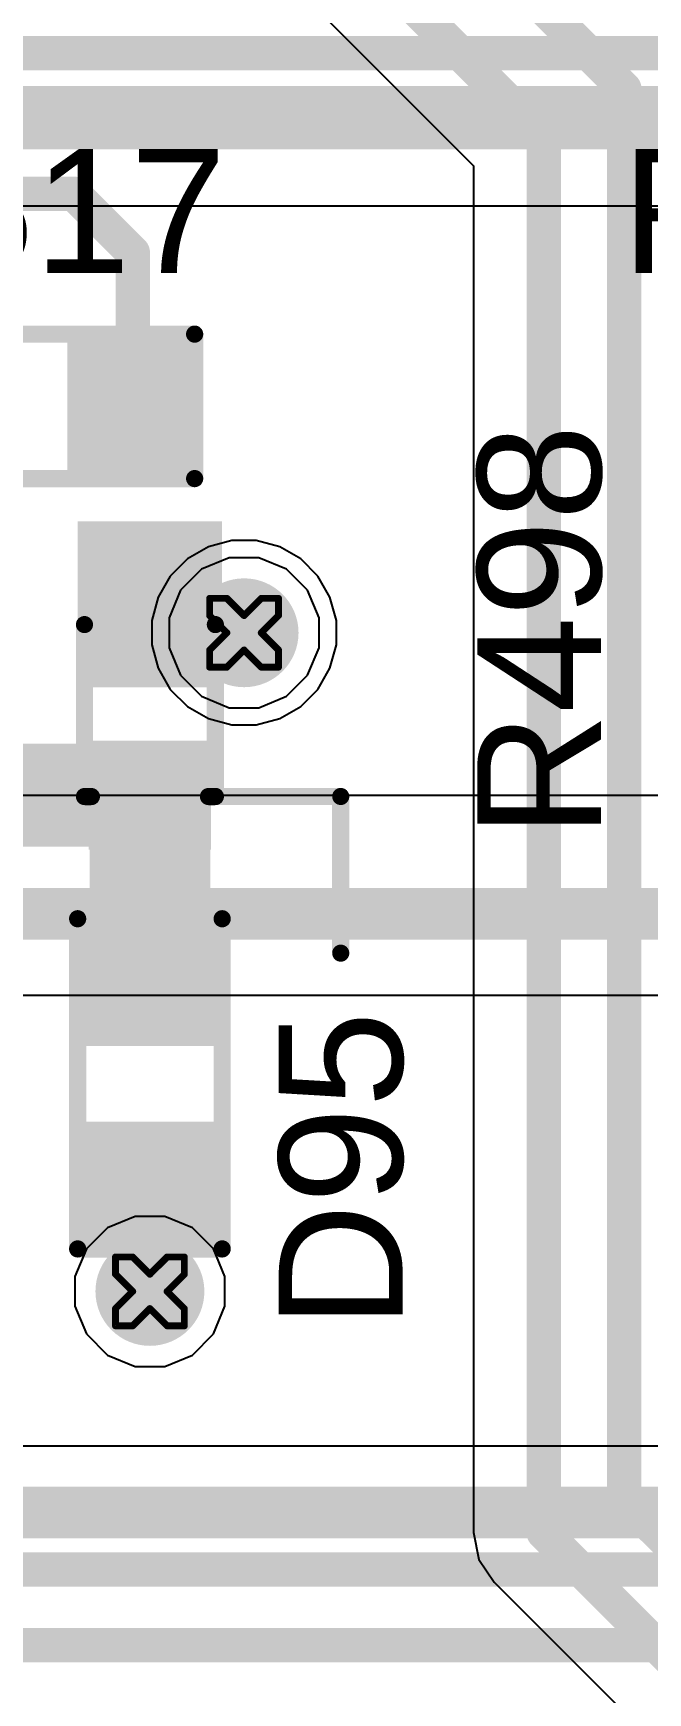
# Model space of a CAD drawing. Header units: inches. Extents: x 0 to 5379, y 0 to 5429.
# Drawn here: x 65.95 to 70.49, y 129.72 to 141.98 of the extents above; entities that cross this region are included whole.
import ezdxf

# ---------------------------------------------------------------- set-up
doc = ezdxf.new("R2010")
doc.units = ezdxf.units.IN
for name, color, linetype in [('Bottom Layer', 5, 'Continuous'), ('Bottom Solder', 6, 'Continuous'), ('Drill Drawing', 1, 'Continuous'), ('GND01', 16, 'Continuous'), ('GND02', 76, 'Continuous'), ('PWR', 156, 'Continuous'), ('SIG 01', 90, 'Continuous'), ('Top Layer', 1, 'Continuous'), ('Top Overlay', 2, 'Continuous'), ('Top Paste', 8, 'Continuous'), ('Top Solder', 216, 'Continuous'), ('Via Holes', 16, 'Continuous')]:
    doc.layers.add(name, color=color, linetype=linetype)
doc.styles.add('Arial', font='', dxfattribs={"height": 0.2})
doc.styles.get('Arial').set_extended_font_data('Arial')

# ---------------------------------------------------------------- blocks, each defined once
blk = doc.blocks.new('R___0603_258')
at = {"layer": 'Top Layer'}
for points in [[(-0.381, 0.4445), (-0.381, -0.4445), (-1.143, -0.4445), (-1.143, 0.4445)], [(1.143, 0.4445), (1.143, -0.4445), (0.381, -0.4445), (0.381, 0.4445)]]:
    blk.add_hatch(color=1, dxfattribs=at).paths.add_polyline_path(points)
at = {"layer": 'Top Paste'}
for points in [[(-0.381, 0.4445), (-0.381, -0.4445), (-1.143, -0.4445), (-1.143, 0.4445)], [(1.143, 0.4445), (1.143, -0.4445), (0.381, -0.4445), (0.381, 0.4445)]]:
    blk.add_hatch(color=8, dxfattribs=at).paths.add_polyline_path(points)
at = {"layer": 'Top Solder'}
for points in [[(-0.2794, 0.5461), (-0.2794, -0.5461), (-1.2446, -0.5461), (-1.2446, 0.5461)], [(1.2446, 0.5461), (1.2446, -0.5461), (0.2794, -0.5461), (0.2794, 0.5461)]]:
    blk.add_hatch(color=216, dxfattribs=at).paths.add_polyline_path(points)
at = {"layer": 'Top Overlay'}
for points in [[(-1.2192, 0.5334, 0.127, 0.127, 0), (1.2192, 0.5334, 0.127, 0.127, 0)], [(-1.2192, 0.5334, 0.127, 0.127, 0), (-1.2192, -0.5334, 0.127, 0.127, 0)], [(1.2192, 0.5334, 0.127, 0.127, 0), (1.2192, -0.5334, 0.127, 0.127, 0)], [(-1.2192, -0.5334, 0.127, 0.127, 0), (1.2192, -0.5334, 0.127, 0.127, 0)]]:
    blk.add_lwpolyline(points, format="xyseb", dxfattribs=at)
for points in [[(-1.25095, 0.5334, 0.0635, 0.0635, 1), (-1.18745, 0.5334, 0.0635, 0.0635, 1)], [(-1.25095, 0.5334, 0.0635, 0.0635, 1), (-1.18745, 0.5334, 0.0635, 0.0635, 1)], [(1.18745, 0.5334, 0.0635, 0.0635, 1), (1.25095, 0.5334, 0.0635, 0.0635, 1)], [(1.18745, 0.5334, 0.0635, 0.0635, 1), (1.25095, 0.5334, 0.0635, 0.0635, 1)], [(-1.25095, -0.5334, 0.0635, 0.0635, 1), (-1.18745, -0.5334, 0.0635, 0.0635, 1)], [(-1.25095, -0.5334, 0.0635, 0.0635, 1), (-1.18745, -0.5334, 0.0635, 0.0635, 1)], [(1.18745, -0.5334, 0.0635, 0.0635, 1), (1.25095, -0.5334, 0.0635, 0.0635, 1)], [(1.18745, -0.5334, 0.0635, 0.0635, 1), (1.25095, -0.5334, 0.0635, 0.0635, 1)]]:
    blk.add_lwpolyline(points, format="xyseb", close=True, dxfattribs=at)
blk = doc.blocks.new('R___0603_262')
at = {"layer": 'Top Layer'}
for points in [[(-0.381, 0.4445), (-0.381, -0.4445), (-1.143, -0.4445), (-1.143, 0.4445)], [(1.143, 0.4445), (1.143, -0.4445), (0.381, -0.4445), (0.381, 0.4445)]]:
    blk.add_hatch(color=1, dxfattribs=at).paths.add_polyline_path(points)
at = {"layer": 'Top Paste'}
for points in [[(-0.381, 0.4445), (-0.381, -0.4445), (-1.143, -0.4445), (-1.143, 0.4445)], [(1.143, 0.4445), (1.143, -0.4445), (0.381, -0.4445), (0.381, 0.4445)]]:
    blk.add_hatch(color=8, dxfattribs=at).paths.add_polyline_path(points)
at = {"layer": 'Top Solder'}
for points in [[(-0.2794, 0.5461), (-0.2794, -0.5461), (-1.2446, -0.5461), (-1.2446, 0.5461)], [(1.2446, 0.5461), (1.2446, -0.5461), (0.2794, -0.5461), (0.2794, 0.5461)]]:
    blk.add_hatch(color=216, dxfattribs=at).paths.add_polyline_path(points)
at = {"layer": 'Top Overlay'}
for points in [[(1.2192, 0.5334, 0.127, 0.127, 0), (-1.2192, 0.5334, 0.127, 0.127, 0)], [(-1.2192, 0.5334, 0.127, 0.127, 0), (-1.2192, -0.5334, 0.127, 0.127, 0)], [(1.2192, 0.5334, 0.127, 0.127, 0), (1.2192, -0.5334, 0.127, 0.127, 0)], [(1.2192, -0.5334, 0.127, 0.127, 0), (-1.2192, -0.5334, 0.127, 0.127, 0)]]:
    blk.add_lwpolyline(points, format="xyseb", dxfattribs=at)
for points in [[(-1.25095, 0.5334, 0.0635, 0.0635, 1), (-1.18745, 0.5334, 0.0635, 0.0635, 1)], [(-1.25095, 0.5334, 0.0635, 0.0635, 1), (-1.18745, 0.5334, 0.0635, 0.0635, 1)], [(1.18745, 0.5334, 0.0635, 0.0635, 1), (1.25095, 0.5334, 0.0635, 0.0635, 1)], [(1.18745, 0.5334, 0.0635, 0.0635, 1), (1.25095, 0.5334, 0.0635, 0.0635, 1)], [(-1.25095, -0.5334, 0.0635, 0.0635, 1), (-1.18745, -0.5334, 0.0635, 0.0635, 1)], [(-1.25095, -0.5334, 0.0635, 0.0635, 1), (-1.18745, -0.5334, 0.0635, 0.0635, 1)], [(1.18745, -0.5334, 0.0635, 0.0635, 1), (1.25095, -0.5334, 0.0635, 0.0635, 1)], [(1.18745, -0.5334, 0.0635, 0.0635, 1), (1.25095, -0.5334, 0.0635, 0.0635, 1)]]:
    blk.add_lwpolyline(points, format="xyseb", close=True, dxfattribs=at)
blk = doc.blocks.new('SOD_523_845')
at = {"layer": 'Top Layer'}
for points in [[(-0.9, 0.35), (-0.3, 0.35), (-0.3, -0.35), (-0.9, -0.35)], [(0.3, 0.35), (0.9, 0.35), (0.9, -0.35), (0.3, -0.35)]]:
    blk.add_hatch(color=1, dxfattribs=at).paths.add_polyline_path(points)
at = {"layer": 'Top Overlay'}
for points in [[(0.66, 0.356), (1.422, 0.356), (1.422, 0.534), (0.66, 0.534)], [(0.94, -0.381), (1.422, -0.381), (1.422, 0.381), (0.94, 0.381)], [(0.66, -0.533), (1.422, -0.533), (1.422, -0.355), (0.66, -0.355)]]:
    blk.add_hatch(color=2, dxfattribs=at).paths.add_polyline_path(points)
at = {"layer": 'Top Paste'}
for points in [[(-0.9, 0.35), (-0.3, 0.35), (-0.3, -0.35), (-0.9, -0.35)], [(0.3, 0.35), (0.9, 0.35), (0.9, -0.35), (0.3, -0.35)]]:
    blk.add_hatch(color=8, dxfattribs=at).paths.add_polyline_path(points)
at = {"layer": 'Top Solder'}
for points in [[(-1.002, 0.452), (-0.198, 0.452), (-0.198, -0.452), (-1.002, -0.452)], [(0.198, 0.452), (1.002, 0.452), (1.002, -0.452), (0.198, -0.452)]]:
    blk.add_hatch(color=216, dxfattribs=at).paths.add_polyline_path(points)
at = {"layer": 'Top Overlay'}
for points in [[(-0.61, 0.483, 0.127, 0.127, 0), (0.66, 0.483, 0.127, 0.127, 0)], [(-0.61, 0.482, 0.127, 0.127, 0), (-0.61, 0.432, 0.127, 0.127, 0)], [(-0.61, -0.432, 0.127, 0.127, 0), (-0.61, -0.482, 0.127, 0.127, 0)], [(-0.61, -0.483, 0.127, 0.127, 0), (0.66, -0.483, 0.127, 0.127, 0)]]:
    blk.add_lwpolyline(points, format="xyseb", dxfattribs=at)
for points in [[(-0.641, 0.483, 0.0635, 0.0635, 1), (-0.578, 0.483, 0.0635, 0.0635, 1)], [(-0.641, 0.482, 0.0635, 0.0635, 1), (-0.578, 0.482, 0.0635, 0.0635, 1)], [(-0.641, 0.432, 0.0635, 0.0635, 1), (-0.578, 0.432, 0.0635, 0.0635, 1)], [(0.629, 0.483, 0.0635, 0.0635, 1), (0.692, 0.483, 0.0635, 0.0635, 1)], [(-0.641, -0.432, 0.0635, 0.0635, 1), (-0.578, -0.432, 0.0635, 0.0635, 1)], [(-0.641, -0.482, 0.0635, 0.0635, 1), (-0.578, -0.482, 0.0635, 0.0635, 1)], [(-0.641, -0.483, 0.0635, 0.0635, 1), (-0.578, -0.483, 0.0635, 0.0635, 1)], [(0.629, -0.483, 0.0635, 0.0635, 1), (0.692, -0.483, 0.0635, 0.0635, 1)]]:
    blk.add_lwpolyline(points, format="xyseb", close=True, dxfattribs=at)

msp = doc.modelspace()

# ---------------------------------------------------------------- hatches: boundary and pattern name
at = {"layer": 'Bottom Layer'}
h = msp.add_hatch(color=5, dxfattribs=at)
edge = h.paths.add_edge_path()
edge.add_arc((67.511, 137.549), 0.3, 0, 360)
h = msp.add_hatch(color=5, dxfattribs=at)
edge = h.paths.add_edge_path()
edge.add_arc((66.816, 132.685), 0.3, 0, 360)
at = {"layer": 'Bottom Solder'}
h = msp.add_hatch(color=6, dxfattribs=at)
edge = h.paths.add_edge_path()
edge.add_arc((67.511, 137.549), 0.402, 0, 360)
h = msp.add_hatch(color=6, dxfattribs=at)
edge = h.paths.add_edge_path()
edge.add_arc((66.816, 132.685), 0.402, 0, 360)
at = {"layer": 'GND01'}
h = msp.add_hatch(color=16, dxfattribs=at)
edge = h.paths.add_edge_path()
edge.add_arc((67.511, 137.549), 0.3, 0, 360)
h = msp.add_hatch(color=16, dxfattribs=at)
edge = h.paths.add_edge_path()
edge.add_arc((66.816, 132.685), 0.3, 0, 360)
at = {"layer": 'GND02'}
h = msp.add_hatch(color=76, dxfattribs=at)
edge = h.paths.add_edge_path()
edge.add_arc((67.511, 137.549), 0.3, 0, 360)
h = msp.add_hatch(color=76, dxfattribs=at)
edge = h.paths.add_edge_path()
edge.add_arc((66.816, 132.685), 0.3, 0, 360)
at = {"layer": 'PWR'}
h = msp.add_hatch(color=156, dxfattribs=at)
edge = h.paths.add_edge_path()
edge.add_arc((67.511, 137.549), 0.3, 0, 360)
h = msp.add_hatch(color=156, dxfattribs=at)
edge = h.paths.add_edge_path()
edge.add_arc((66.816, 132.685), 0.3, 0, 360)
at = {"layer": 'SIG 01'}
h = msp.add_hatch(color=90, dxfattribs=at)
edge = h.paths.add_edge_path()
edge.add_arc((67.511, 137.549), 0.3, 0, 360)
h = msp.add_hatch(color=90, dxfattribs=at)
edge = h.paths.add_edge_path()
edge.add_arc((66.816, 132.685), 0.3, 0, 360)
at = {"layer": 'Top Layer'}
h = msp.add_hatch(color=1, dxfattribs=at)
edge = h.paths.add_edge_path()
edge.add_arc((67.511, 137.549), 0.3, 0, 360)
for points in [[(64.695, 135.969), (67.261, 135.969), (67.261, 136.731), (64.695, 136.731)], [(66.372, 134.598), (67.261, 134.598), (67.261, 136.73), (66.372, 136.73)]]:
    msp.add_hatch(color=1, dxfattribs=at).paths.add_polyline_path(points)
h = msp.add_hatch(color=1, dxfattribs=at)
edge = h.paths.add_edge_path()
edge.add_arc((66.816, 132.685), 0.3, 0, 360)
at = {"layer": 'Top Solder'}
h = msp.add_hatch(color=216, dxfattribs=at)
edge = h.paths.add_edge_path()
edge.add_arc((67.511, 137.549), 0.402, 0, 360)
h = msp.add_hatch(color=216, dxfattribs=at)
edge = h.paths.add_edge_path()
edge.add_arc((66.816, 132.685), 0.402, 0, 360)
at = {"layer": 'Via Holes'}
h = msp.add_hatch(color=7, dxfattribs=at)
edge = h.paths.add_edge_path()
edge.add_arc((67.511, 137.549), 0.15, 0, 360)
h = msp.add_hatch(color=7, dxfattribs=at)
edge = h.paths.add_edge_path()
edge.add_arc((66.816, 132.685), 0.15, 0, 360)

# ---------------------------------------------------------------- linework, layer by layer
at = {"layer": 'Bottom Layer'}
for p, q in [((67.197, 138.019), (67.041, 137.863)), ((67.401, 138.103), (67.197, 138.019)), ((67.621, 138.103), (67.401, 138.103)), ((67.825, 138.019), (67.621, 138.103)), ((67.98, 137.863), (67.825, 138.019)), ((67.041, 137.863), (66.957, 137.66)), ((68.065, 137.66), (67.98, 137.863)), ((66.957, 137.66), (66.957, 137.439)), ((68.065, 137.439), (68.065, 137.66)), ((66.957, 137.439), (67.041, 137.236)), ((67.98, 137.236), (68.065, 137.439)), ((67.041, 137.236), (67.197, 137.08)), ((67.825, 137.08), (67.98, 137.236)), ((67.197, 137.08), (67.401, 136.995)), ((67.621, 136.995), (67.825, 137.08)), ((67.401, 136.995), (67.621, 136.995))]:
    msp.add_line(p, q, dxfattribs=at)
at = {"layer": 'Drill Drawing'}
for points in [[(67.257, 137.676, 0.0508, 0.0508, 0), (67.257, 137.803, 0.0508, 0.0508, 0)], [(67.257, 137.803, 0.0508, 0.0508, 0), (67.384, 137.803, 0.0508, 0.0508, 0)], [(67.384, 137.803, 0.0508, 0.0508, 0), (67.511, 137.676, 0.0508, 0.0508, 0)], [(67.511, 137.676, 0.0508, 0.0508, 0), (67.638, 137.803, 0.0508, 0.0508, 0)], [(67.638, 137.803, 0.0508, 0.0508, 0), (67.765, 137.803, 0.0508, 0.0508, 0)], [(67.765, 137.676, 0.0508, 0.0508, 0), (67.765, 137.803, 0.0508, 0.0508, 0)], [(67.257, 137.676, 0.0508, 0.0508, 0), (67.384, 137.549, 0.0508, 0.0508, 0)], [(67.638, 137.549, 0.0508, 0.0508, 0), (67.765, 137.676, 0.0508, 0.0508, 0)], [(67.257, 137.422, 0.0508, 0.0508, 0), (67.384, 137.549, 0.0508, 0.0508, 0)], [(67.638, 137.549, 0.0508, 0.0508, 0), (67.765, 137.422, 0.0508, 0.0508, 0)], [(67.257, 137.295, 0.0508, 0.0508, 0), (67.257, 137.422, 0.0508, 0.0508, 0)], [(67.384, 137.295, 0.0508, 0.0508, 0), (67.511, 137.422, 0.0508, 0.0508, 0)], [(67.511, 137.422, 0.0508, 0.0508, 0), (67.638, 137.295, 0.0508, 0.0508, 0)], [(67.765, 137.295, 0.0508, 0.0508, 0), (67.765, 137.422, 0.0508, 0.0508, 0)], [(67.257, 137.295, 0.0508, 0.0508, 0), (67.384, 137.295, 0.0508, 0.0508, 0)], [(67.638, 137.295, 0.0508, 0.0508, 0), (67.765, 137.295, 0.0508, 0.0508, 0)], [(66.562, 132.812, 0.0508, 0.0508, 0), (66.562, 132.939, 0.0508, 0.0508, 0)], [(66.562, 132.939, 0.0508, 0.0508, 0), (66.689, 132.939, 0.0508, 0.0508, 0)], [(66.689, 132.939, 0.0508, 0.0508, 0), (66.816, 132.812, 0.0508, 0.0508, 0)], [(66.816, 132.812, 0.0508, 0.0508, 0), (66.943, 132.939, 0.0508, 0.0508, 0)], [(66.943, 132.939, 0.0508, 0.0508, 0), (67.07, 132.939, 0.0508, 0.0508, 0)], [(67.07, 132.812, 0.0508, 0.0508, 0), (67.07, 132.939, 0.0508, 0.0508, 0)], [(66.562, 132.812, 0.0508, 0.0508, 0), (66.689, 132.685, 0.0508, 0.0508, 0)], [(66.943, 132.685, 0.0508, 0.0508, 0), (67.07, 132.812, 0.0508, 0.0508, 0)], [(66.562, 132.558, 0.0508, 0.0508, 0), (66.689, 132.685, 0.0508, 0.0508, 0)], [(66.943, 132.685, 0.0508, 0.0508, 0), (67.07, 132.558, 0.0508, 0.0508, 0)], [(66.562, 132.431, 0.0508, 0.0508, 0), (66.562, 132.558, 0.0508, 0.0508, 0)], [(66.689, 132.431, 0.0508, 0.0508, 0), (66.816, 132.558, 0.0508, 0.0508, 0)], [(66.816, 132.558, 0.0508, 0.0508, 0), (66.943, 132.431, 0.0508, 0.0508, 0)], [(67.07, 132.431, 0.0508, 0.0508, 0), (67.07, 132.558, 0.0508, 0.0508, 0)], [(66.562, 132.431, 0.0508, 0.0508, 0), (66.689, 132.431, 0.0508, 0.0508, 0)], [(66.943, 132.431, 0.0508, 0.0508, 0), (67.07, 132.431, 0.0508, 0.0508, 0)]]:
    msp.add_lwpolyline(points, format="xyseb", dxfattribs=at)
for points in [[(67.244, 137.803, 0.0254, 0.0254, 1), (67.27, 137.803, 0.0254, 0.0254, 1)], [(67.244, 137.803, 0.0254, 0.0254, 1), (67.27, 137.803, 0.0254, 0.0254, 1)], [(67.371, 137.803, 0.0254, 0.0254, 1), (67.397, 137.803, 0.0254, 0.0254, 1)], [(67.371, 137.803, 0.0254, 0.0254, 1), (67.397, 137.803, 0.0254, 0.0254, 1)], [(67.625, 137.803, 0.0254, 0.0254, 1), (67.651, 137.803, 0.0254, 0.0254, 1)], [(67.625, 137.803, 0.0254, 0.0254, 1), (67.651, 137.803, 0.0254, 0.0254, 1)], [(67.752, 137.803, 0.0254, 0.0254, 1), (67.778, 137.803, 0.0254, 0.0254, 1)], [(67.752, 137.803, 0.0254, 0.0254, 1), (67.778, 137.803, 0.0254, 0.0254, 1)], [(67.244, 137.676, 0.0254, 0.0254, 1), (67.27, 137.676, 0.0254, 0.0254, 1)], [(67.244, 137.676, 0.0254, 0.0254, 1), (67.27, 137.676, 0.0254, 0.0254, 1)], [(67.498, 137.676, 0.0254, 0.0254, 1), (67.524, 137.676, 0.0254, 0.0254, 1)], [(67.498, 137.676, 0.0254, 0.0254, 1), (67.524, 137.676, 0.0254, 0.0254, 1)], [(67.752, 137.676, 0.0254, 0.0254, 1), (67.778, 137.676, 0.0254, 0.0254, 1)], [(67.752, 137.676, 0.0254, 0.0254, 1), (67.778, 137.676, 0.0254, 0.0254, 1)], [(67.371, 137.549, 0.0254, 0.0254, 1), (67.397, 137.549, 0.0254, 0.0254, 1)], [(67.371, 137.549, 0.0254, 0.0254, 1), (67.397, 137.549, 0.0254, 0.0254, 1)], [(67.625, 137.549, 0.0254, 0.0254, 1), (67.651, 137.549, 0.0254, 0.0254, 1)], [(67.625, 137.549, 0.0254, 0.0254, 1), (67.651, 137.549, 0.0254, 0.0254, 1)], [(67.244, 137.422, 0.0254, 0.0254, 1), (67.27, 137.422, 0.0254, 0.0254, 1)], [(67.244, 137.422, 0.0254, 0.0254, 1), (67.27, 137.422, 0.0254, 0.0254, 1)], [(67.498, 137.422, 0.0254, 0.0254, 1), (67.524, 137.422, 0.0254, 0.0254, 1)], [(67.498, 137.422, 0.0254, 0.0254, 1), (67.524, 137.422, 0.0254, 0.0254, 1)], [(67.752, 137.422, 0.0254, 0.0254, 1), (67.778, 137.422, 0.0254, 0.0254, 1)], [(67.752, 137.422, 0.0254, 0.0254, 1), (67.778, 137.422, 0.0254, 0.0254, 1)], [(67.244, 137.295, 0.0254, 0.0254, 1), (67.27, 137.295, 0.0254, 0.0254, 1)], [(67.244, 137.295, 0.0254, 0.0254, 1), (67.27, 137.295, 0.0254, 0.0254, 1)], [(67.371, 137.295, 0.0254, 0.0254, 1), (67.397, 137.295, 0.0254, 0.0254, 1)], [(67.371, 137.295, 0.0254, 0.0254, 1), (67.397, 137.295, 0.0254, 0.0254, 1)], [(67.625, 137.295, 0.0254, 0.0254, 1), (67.651, 137.295, 0.0254, 0.0254, 1)], [(67.625, 137.295, 0.0254, 0.0254, 1), (67.651, 137.295, 0.0254, 0.0254, 1)], [(67.752, 137.295, 0.0254, 0.0254, 1), (67.778, 137.295, 0.0254, 0.0254, 1)], [(67.752, 137.295, 0.0254, 0.0254, 1), (67.778, 137.295, 0.0254, 0.0254, 1)], [(66.549, 132.939, 0.0254, 0.0254, 1), (66.575, 132.939, 0.0254, 0.0254, 1)], [(66.549, 132.939, 0.0254, 0.0254, 1), (66.575, 132.939, 0.0254, 0.0254, 1)], [(66.676, 132.939, 0.0254, 0.0254, 1), (66.702, 132.939, 0.0254, 0.0254, 1)], [(66.676, 132.939, 0.0254, 0.0254, 1), (66.702, 132.939, 0.0254, 0.0254, 1)], [(66.93, 132.939, 0.0254, 0.0254, 1), (66.956, 132.939, 0.0254, 0.0254, 1)], [(66.93, 132.939, 0.0254, 0.0254, 1), (66.956, 132.939, 0.0254, 0.0254, 1)], [(67.057, 132.939, 0.0254, 0.0254, 1), (67.083, 132.939, 0.0254, 0.0254, 1)], [(67.057, 132.939, 0.0254, 0.0254, 1), (67.083, 132.939, 0.0254, 0.0254, 1)], [(66.549, 132.812, 0.0254, 0.0254, 1), (66.575, 132.812, 0.0254, 0.0254, 1)], [(66.549, 132.812, 0.0254, 0.0254, 1), (66.575, 132.812, 0.0254, 0.0254, 1)], [(66.803, 132.812, 0.0254, 0.0254, 1), (66.829, 132.812, 0.0254, 0.0254, 1)], [(66.803, 132.812, 0.0254, 0.0254, 1), (66.829, 132.812, 0.0254, 0.0254, 1)], [(67.057, 132.812, 0.0254, 0.0254, 1), (67.083, 132.812, 0.0254, 0.0254, 1)], [(67.057, 132.812, 0.0254, 0.0254, 1), (67.083, 132.812, 0.0254, 0.0254, 1)], [(66.676, 132.685, 0.0254, 0.0254, 1), (66.702, 132.685, 0.0254, 0.0254, 1)], [(66.676, 132.685, 0.0254, 0.0254, 1), (66.702, 132.685, 0.0254, 0.0254, 1)], [(66.93, 132.685, 0.0254, 0.0254, 1), (66.956, 132.685, 0.0254, 0.0254, 1)], [(66.93, 132.685, 0.0254, 0.0254, 1), (66.956, 132.685, 0.0254, 0.0254, 1)], [(66.549, 132.558, 0.0254, 0.0254, 1), (66.575, 132.558, 0.0254, 0.0254, 1)], [(66.549, 132.558, 0.0254, 0.0254, 1), (66.575, 132.558, 0.0254, 0.0254, 1)], [(66.803, 132.558, 0.0254, 0.0254, 1), (66.829, 132.558, 0.0254, 0.0254, 1)], [(66.803, 132.558, 0.0254, 0.0254, 1), (66.829, 132.558, 0.0254, 0.0254, 1)], [(67.057, 132.558, 0.0254, 0.0254, 1), (67.083, 132.558, 0.0254, 0.0254, 1)], [(67.057, 132.558, 0.0254, 0.0254, 1), (67.083, 132.558, 0.0254, 0.0254, 1)], [(66.549, 132.431, 0.0254, 0.0254, 1), (66.575, 132.431, 0.0254, 0.0254, 1)], [(66.549, 132.431, 0.0254, 0.0254, 1), (66.575, 132.431, 0.0254, 0.0254, 1)], [(66.676, 132.431, 0.0254, 0.0254, 1), (66.702, 132.431, 0.0254, 0.0254, 1)], [(66.676, 132.431, 0.0254, 0.0254, 1), (66.702, 132.431, 0.0254, 0.0254, 1)], [(66.93, 132.431, 0.0254, 0.0254, 1), (66.956, 132.431, 0.0254, 0.0254, 1)], [(66.93, 132.431, 0.0254, 0.0254, 1), (66.956, 132.431, 0.0254, 0.0254, 1)], [(67.057, 132.431, 0.0254, 0.0254, 1), (67.083, 132.431, 0.0254, 0.0254, 1)], [(67.057, 132.431, 0.0254, 0.0254, 1), (67.083, 132.431, 0.0254, 0.0254, 1)]]:
    msp.add_lwpolyline(points, format="xyseb", close=True, dxfattribs=at)
at = {"layer": 'GND01'}
for p, q in [((67.197, 138.019), (67.041, 137.863)), ((67.401, 138.103), (67.197, 138.019)), ((67.621, 138.103), (67.401, 138.103)), ((67.825, 138.019), (67.621, 138.103)), ((67.98, 137.863), (67.825, 138.019)), ((67.041, 137.863), (66.957, 137.66)), ((68.065, 137.66), (67.98, 137.863)), ((66.957, 137.66), (66.957, 137.439)), ((68.065, 137.439), (68.065, 137.66)), ((66.957, 137.439), (67.041, 137.236)), ((67.98, 137.236), (68.065, 137.439)), ((67.041, 137.236), (67.197, 137.08)), ((67.825, 137.08), (67.98, 137.236)), ((67.197, 137.08), (67.401, 136.995)), ((67.621, 136.995), (67.825, 137.08)), ((67.401, 136.995), (67.621, 136.995))]:
    msp.add_line(p, q, dxfattribs=at)
at = {"layer": 'GND02'}
for p, q in [((67.197, 138.019), (67.041, 137.863)), ((67.401, 138.103), (67.197, 138.019)), ((67.621, 138.103), (67.401, 138.103)), ((67.825, 138.019), (67.621, 138.103)), ((67.98, 137.863), (67.825, 138.019)), ((67.041, 137.863), (66.957, 137.66)), ((68.065, 137.66), (67.98, 137.863)), ((66.957, 137.66), (66.957, 137.439)), ((68.065, 137.439), (68.065, 137.66)), ((66.957, 137.439), (67.041, 137.236)), ((67.98, 137.236), (68.065, 137.439)), ((67.041, 137.236), (67.197, 137.08)), ((67.825, 137.08), (67.98, 137.236)), ((67.197, 137.08), (67.401, 136.995)), ((67.621, 136.995), (67.825, 137.08)), ((67.401, 136.995), (67.621, 136.995))]:
    msp.add_line(p, q, dxfattribs=at)
at = {"layer": 'PWR'}
for p, q in [((56.794, 140.702), (86.647, 140.702)), ((76.771, 136.347), (56.794, 136.347)), ((56.625, 134.872), (80.478, 134.872)), ((66.706, 133.239), (66.502, 133.154)), ((66.926, 133.239), (66.706, 133.239)), ((67.13, 133.154), (66.926, 133.239)), ((66.502, 133.154), (66.347, 132.999)), ((67.286, 132.999), (67.13, 133.154)), ((66.347, 132.999), (66.262, 132.795)), ((67.37, 132.795), (67.286, 132.999)), ((66.262, 132.795), (66.262, 132.575)), ((67.37, 132.575), (67.37, 132.795)), ((66.262, 132.575), (66.347, 132.371)), ((67.286, 132.371), (67.37, 132.575)), ((66.347, 132.371), (66.502, 132.215)), ((67.13, 132.215), (67.286, 132.371)), ((66.502, 132.215), (66.706, 132.131)), ((66.706, 132.131), (66.926, 132.131)), ((66.926, 132.131), (67.13, 132.215)), ((83.215, 131.542), (52.869, 131.542))]:
    msp.add_line(p, q, dxfattribs=at)
for points in [[(58.043, 141.83, 0.254, 0.254, 0), (86.214, 141.83, 0.254, 0.254, 0)], [(57.677, 141.245, 0.254, 0.254, 0), (86.554, 141.245, 0.254, 0.254, 0)], [(56.907, 135.473, 0.381, 0.381, 0), (77.225, 135.473, 0.381, 0.381, 0)], [(52.438, 131.052, 0.381, 0.381, 0), (83.604, 131.052, 0.381, 0.381, 0)]]:
    msp.add_lwpolyline(points, format="xyseb", dxfattribs=at)
at = {"layer": 'SIG 01'}
for p, q in [((67.82, 142.383), (69.205, 140.998)), ((69.205, 140.998), (69.205, 130.904)), ((67.248, 138.184), (67.093, 138.094)), ((67.421, 138.23), (67.248, 138.184)), ((67.6, 138.23), (67.421, 138.23)), ((67.774, 138.184), (67.6, 138.23)), ((67.929, 138.094), (67.774, 138.184)), ((67.093, 138.094), (66.966, 137.968)), ((68.056, 137.968), (67.929, 138.094)), ((66.966, 137.968), (66.876, 137.812)), ((68.145, 137.812), (68.056, 137.968)), ((66.876, 137.812), (66.83, 137.639)), ((68.192, 137.639), (68.145, 137.812)), ((66.83, 137.639), (66.83, 137.46)), ((68.192, 137.46), (68.192, 137.639)), ((66.83, 137.46), (66.876, 137.287)), ((68.145, 137.287), (68.192, 137.46)), ((66.876, 137.287), (66.966, 137.131)), ((68.056, 137.131), (68.145, 137.287)), ((66.966, 137.131), (67.093, 137.005)), ((67.929, 137.005), (68.056, 137.131)), ((67.093, 137.005), (67.248, 136.915)), ((67.248, 136.915), (67.421, 136.868)), ((67.6, 136.868), (67.774, 136.915)), ((67.774, 136.915), (67.929, 137.005)), ((67.421, 136.868), (67.6, 136.868)), ((69.205, 130.904), (69.244, 130.706)), ((69.244, 130.706), (69.357, 130.538)), ((69.357, 130.538), (72.176, 127.719))]:
    msp.add_line(p, q, dxfattribs=at)
for points in [[(68.859, 143.025, 0.254, 0.254, 0), (70.317, 141.567, 0.254, 0.254, 0)], [(68.186, 142.749, 0.254, 0.254, 0), (69.723, 141.212, 0.254, 0.254, 0)], [(70.317, 131.15, 0.254, 0.254, 0), (70.317, 141.567, 0.254, 0.254, 0)], [(69.723, 130.904, 0.254, 0.254, 0), (69.723, 141.212, 0.254, 0.254, 0)], [(70.317, 131.15, 0.254, 0.254, 0), (72.788, 128.68, 0.254, 0.254, 0)], [(69.723, 130.904, 0.254, 0.254, 0), (72.542, 128.085, 0.254, 0.254, 0)]]:
    msp.add_lwpolyline(points, format="xyseb", dxfattribs=at)
for points in [[(70.254, 141.567, 0.127, 0.127, 1), (70.381, 141.567, 0.127, 0.127, 1)], [(70.254, 141.567, 0.127, 0.127, 1), (70.381, 141.567, 0.127, 0.127, 1)], [(69.659, 141.212, 0.127, 0.127, 1), (69.787, 141.212, 0.127, 0.127, 1)], [(69.659, 141.212, 0.127, 0.127, 1), (69.787, 141.212, 0.127, 0.127, 1)], [(70.254, 131.15, 0.127, 0.127, 1), (70.381, 131.15, 0.127, 0.127, 1)], [(70.254, 131.15, 0.127, 0.127, 1), (70.381, 131.15, 0.127, 0.127, 1)], [(69.659, 130.904, 0.127, 0.127, 1), (69.787, 130.904, 0.127, 0.127, 1)], [(69.659, 130.904, 0.127, 0.127, 1), (69.787, 130.904, 0.127, 0.127, 1)]]:
    msp.add_lwpolyline(points, format="xyseb", close=True, dxfattribs=at)
at = {"layer": 'Top Layer'}
for points in [[(50.71, 141.46, 0.254, 0.254, 0), (72.267, 141.46, 0.254, 0.254, 0)], [(50.329, 140.791, 0.254, 0.254, 0), (66.255, 140.791, 0.254, 0.254, 0)], [(66.255, 140.791, 0.254, 0.254, 0), (66.689, 140.357, 0.254, 0.254, 0)], [(66.689, 139.221, 0.254, 0.254, 0), (66.689, 140.357, 0.254, 0.254, 0)], [(66.74, 137.549, 0.254, 0.254, 0), (67.511, 137.549, 0.254, 0.254, 0)], [(66.816, 132.685, 0.254, 0.254, 0), (66.816, 133.456, 0.254, 0.254, 0)], [(65.654, 130.632, 0.254, 0.254, 0), (74.304, 130.632, 0.254, 0.254, 0)], [(59.626, 130.073, 0.254, 0.254, 0), (74.659, 130.073, 0.254, 0.254, 0)]]:
    msp.add_lwpolyline(points, format="xyseb", dxfattribs=at)
for points in [[(66.191, 140.791, 0.127, 0.127, 1), (66.318, 140.791, 0.127, 0.127, 1)], [(66.191, 140.791, 0.127, 0.127, 1), (66.318, 140.791, 0.127, 0.127, 1)], [(66.626, 140.357, 0.127, 0.127, 1), (66.753, 140.357, 0.127, 0.127, 1)], [(66.626, 140.357, 0.127, 0.127, 1), (66.753, 140.357, 0.127, 0.127, 1)], [(66.626, 139.221, 0.127, 0.127, 1), (66.753, 139.221, 0.127, 0.127, 1)], [(66.677, 137.549, 0.127, 0.127, 1), (66.804, 137.549, 0.127, 0.127, 1)], [(67.447, 137.549, 0.127, 0.127, 1), (67.574, 137.549, 0.127, 0.127, 1)], [(66.753, 133.456, 0.127, 0.127, 1), (66.88, 133.456, 0.127, 0.127, 1)], [(66.753, 132.685, 0.127, 0.127, 1), (66.88, 132.685, 0.127, 0.127, 1)]]:
    msp.add_lwpolyline(points, format="xyseb", close=True, dxfattribs=at)
at = {"layer": 'Top Overlay'}
for points in [[(67.299, 136.34, 0.127, 0.127, 0), (68.224, 136.34, 0.127, 0.127, 0)], [(68.224, 135.183, 0.127, 0.127, 0), (68.224, 136.34, 0.127, 0.127, 0)]]:
    msp.add_lwpolyline(points, format="xyseb", dxfattribs=at)
for points in [[(67.267, 136.34, 0.0635, 0.0635, 1), (67.331, 136.34, 0.0635, 0.0635, 1)], [(68.193, 136.34, 0.0635, 0.0635, 1), (68.256, 136.34, 0.0635, 0.0635, 1)], [(68.193, 136.34, 0.0635, 0.0635, 1), (68.256, 136.34, 0.0635, 0.0635, 1)], [(68.193, 135.183, 0.0635, 0.0635, 1), (68.256, 135.183, 0.0635, 0.0635, 1)]]:
    msp.add_lwpolyline(points, format="xyseb", close=True, dxfattribs=at)

# ---------------------------------------------------------------- block references
for name, p, rotation in [('R___0603_262', (65.927, 139.221), 180), ('SOD_523_845', (66.816, 136.949), 90), ('R___0603_258', (66.816, 134.218), 90)]:
    msp.add_blockref(name, p, dxfattribs=dict(rotation=rotation))

# ---------------------------------------------------------------- texts
at = {"layer": 'Top Overlay', "style": 'Arial'}
for s, p in [('R517', (64.328, 140.207)), ('R497', (70.297, 140.207))]:
    msp.add_text(s, height=0.9144, dxfattribs=at).set_placement(p)
for s, p in [('R498', (70.146, 136.035)), ('D95', (68.681, 132.411))]:
    msp.add_text(s, height=0.9144, rotation=90, dxfattribs=at).set_placement(p)

doc.saveas('drawing.dxf')
